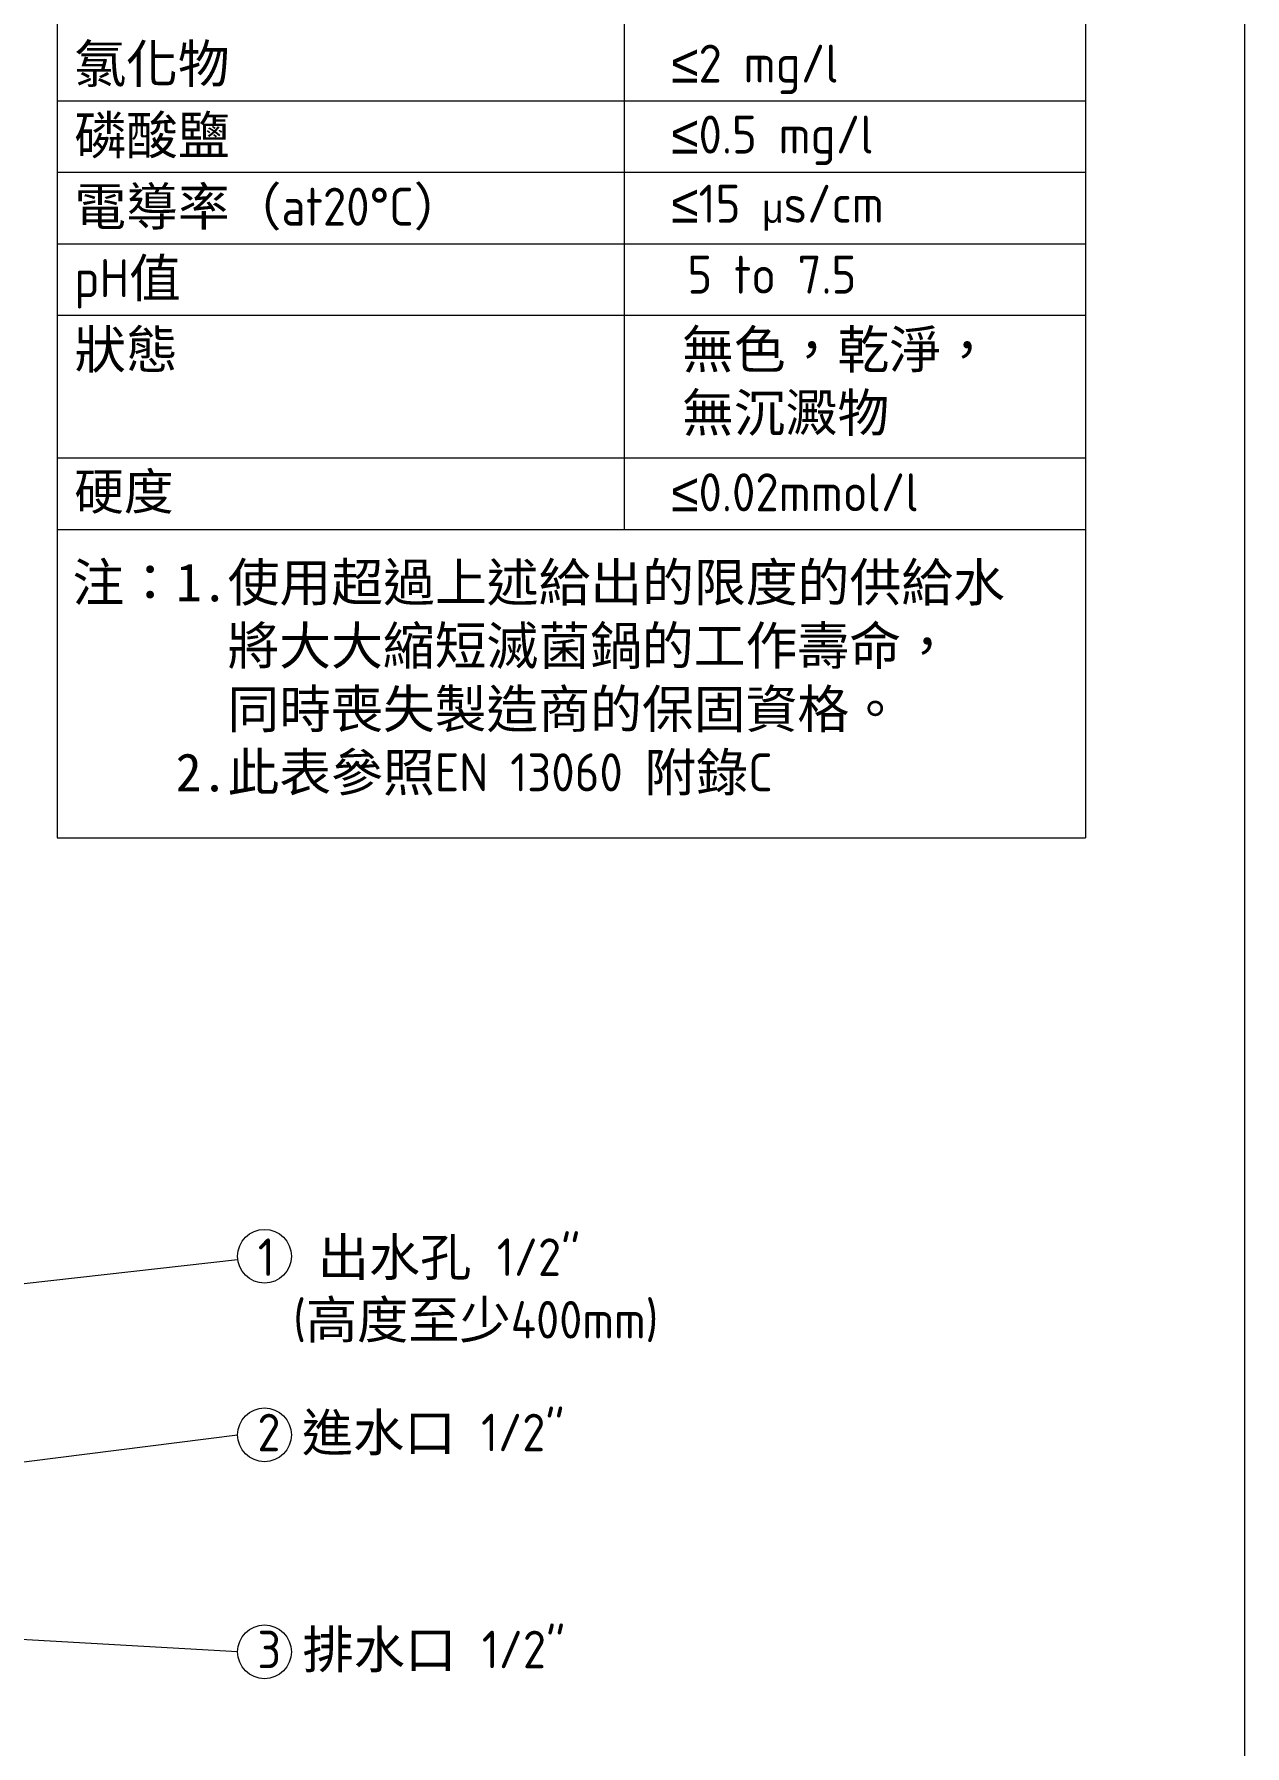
# Model space of a CAD drawing. Header units: millimetres. Extents: x 0 to 5860, y 0 to 4120.
# Drawn here: x 4656 to 5860, y 1386 to 3087 of the extents above; entities that cross this region are included whole.
import ezdxf

# ---------------------------------------------------------------- set-up
doc = ezdxf.new("R2010")
doc.units = ezdxf.units.MM
doc.layers.add('D', color=3, linetype='Continuous', lineweight=13)
doc.layers.add('F', color=7, linetype='Continuous', lineweight=15)
doc.styles.get("Standard").update_dxf_attribs({"font": 'kaiu.ttf'})
doc.styles.add('STU25', font='isocp2.shx')
doc.dimstyles.new('STU25', dxfattribs={"dimscale": 20, "dimtxt": 2.5, "dimasz": 2, "dimexe": 0.6, "dimexo": 1, "dimgap": 1, "dimtad": 1, "dimdsep": 46, "dimtxsty": 'STU25', "dimcen": 2, "dimazin": 2, "dimtfac": 1, "dimtmove": 0, "dimatfit": 3, "dimfxl": 0, "dimtolj": 1, "dimtzin": 0, "dimarcsym": 0})

# ---------------------------------------------------------------- blocks, each defined once
blk = doc.blocks.new('*D18')
at = {"layer": 'D', "color": 0, "lineweight": -2}
for p, q in [((4195.8, 1455.4), (4195.8, 1115.2)), ((4395.8, 1455.4), (4395.8, 1115.2)), ((4235.8, 1127.2), (4355.8, 1127.2)), ((4395.8, 1127.2), (4675.9, 1127.2))]:
    blk.add_line(p, q, dxfattribs=at)
at = {"layer": 'D', "color": 0}
for points in [[(4235.8, 1133.9), (4235.8, 1120.5), (4195.8, 1127.2)], [(4355.8, 1133.9), (4355.8, 1120.5), (4395.8, 1127.2)]]:
    blk.add_solid(points, dxfattribs=at)
at = {"layer": 'Defpoints', "color": 0}
for p in [(4195.8, 1475.4), (4395.8, 1475.4), (4395.8, 1127.2)]:
    blk.add_point(p, dxfattribs=at)
at = {"layer": 'D', "color": 0, "insert": (4555.8, 1172.2), "char_height": 50, "attachment_point": 5, "style": 'STU25'}
blk.add_mtext('\\A1;Min.200', dxfattribs=at)

msp = doc.modelspace()

# ---------------------------------------------------------------- linework, layer by layer
at = {"layer": 'D', "color": 11}
for p, q in [((4679.113, 3746.456), (4679.113, 2288.337)), ((5701.492, 3746.456), (5701.492, 2288.337)), ((5242.898, 3659.79), (5242.898, 2594.99)), ((4679.113, 3020.91), (5701.492, 3020.91)), ((4679.113, 2949.923), (5701.492, 2949.923)), ((4679.113, 2878.936), (5701.492, 2878.936)), ((4679.113, 2807.95), (5701.492, 2807.95)), ((4679.113, 2665.976), (5701.492, 2665.976)), ((4679.113, 2594.99), (5701.492, 2594.99)), ((4679.113, 2288.337), (5701.492, 2288.337))]:
    msp.add_line(p, q, dxfattribs=at)
at = {"layer": 'D'}
for p, q in [((4395.82, 1817.404), (4858.615, 1869.051)), ((4229.685, 1615.378), (4858.615, 1694.881)), ((4223.82, 1515.404), (4858.618, 1479.628))]:
    msp.add_line(p, q, dxfattribs=at)
for centre in [(4885.347, 1872.384), (4885.347, 1694.881), (4885.347, 1479.196)]:
    msp.add_circle(centre, 26.733, dxfattribs=at)
at = {"layer": 'F', "color": 6}
msp.add_lwpolyline([(0, 4120), (0, 0), (5860, 0), (5860, 4120)], close=True, dxfattribs=at)

# ---------------------------------------------------------------- texts
at = {"layer": 'D', "color": 11, "attachment_point": 1, "style": 'STU25'}
for s, insert, char_height in [('{\\f標楷體|b0|i0|c136|p65;氯化物}', (4696.213, 3076.606), 37.768), ('{\\f新細明體|b0|i0|c136|p18;≤}2 mg/l', (5289.808, 3076.851), 37.768), ('{\\f標楷體|b0|i0|c136|p65;磷酸鹽}', (4696.213, 3005.619), 37.768), ('{\\f新細明體|b0|i0|c136|p18;≤}0.5 mg/l', (5289.808, 3006.317), 37.768), ('{\\f標楷體|b0|i0|c136|p65;電導率（}at20%%dC{\\f標楷體|b0|i0|c136|p65;）}', (4696.213, 2934.633), 37.768), ('{\\f新細明體|b0|i0|c136|p18;≤}15 {\\f新細明體|b0|i0|c136|p18;\\H0.75x;μ}s/cm', (5289.808, 2937.574), 37.768), ('pH{\\f標楷體|b0|i0|c136|p65;值}', (4696.213, 2863.646), 37.768), ('5 to 7.5', (5305.765, 2867.058), 37.768), ('{\\f標楷體|b0|i0|c136|p65;狀態}', (4696.213, 2792.659), 37.768), ('{\\f標楷體|b0|i0|c136|p65;無色，乾淨，\\P無沉澱物}', (5300.498, 2792.659), 37.768), ('{\\f標楷體|b0|i0|c136|p65;硬度}', (4696.213, 2650.686), 36.19383), ('{\\f新細明體|b0|i0|c136|p18;≤}0.02mmol/l', (5289.808, 2650.674), 37.768), ('{\\f標楷體|b0|i0|c136|p65;注：1.使用超過上述給出的限度的供給水\\P      將大大縮短滅菌鍋的工作壽命，\\P      同時喪失製造商的保固資格。\\P    2.此表參照}EN 13060 {\\f標楷體|b0|i0|c136|p65;附錄}C', (4694.36, 2561.196), 37.768)]:
    msp.add_mtext(s, dxfattribs=dict(at, insert=insert, char_height=char_height))
at = {"layer": 'D', "char_height": 37.333, "attachment_point": 1}
for s, insert in [('{\\Fisocp2.shx;1  }出水孔 {\\Fisocp2.shx;1/2"\\P \\f???|b0|i0|c0|p65; \\Fisocp2.shx;(}高度至少{\\Fisocp2.shx;400mm)}', (4878.755, 1890.169)), ('{\\Fisocp2.shx;2 }進水口 {\\Fisocp2.shx;1/2"}', (4878.307, 1715.861)), ('{\\Fisocp2.shx;3 }排水口 {\\Fisocp2.shx;1/2"}', (4878.307, 1500.176))]:
    msp.add_mtext(s, dxfattribs=dict(at, insert=insert))

# ---------------------------------------------------------------- dimensions: what is measured, and where the dimension line sits
at = {"layer": 'D'}
dim = msp.add_linear_dim(base=(4395.82, 1127.205), p1=(4195.82, 1475.404), p2=(4395.82, 1475.404), text='Min.<>', dimstyle='STU25', dxfattribs=at)
dim.commit()
dim.dimension.update_dxf_attribs({"geometry": '*D18', "text_midpoint": (4555.84, 1172.21)})

doc.saveas('drawing.dxf')
